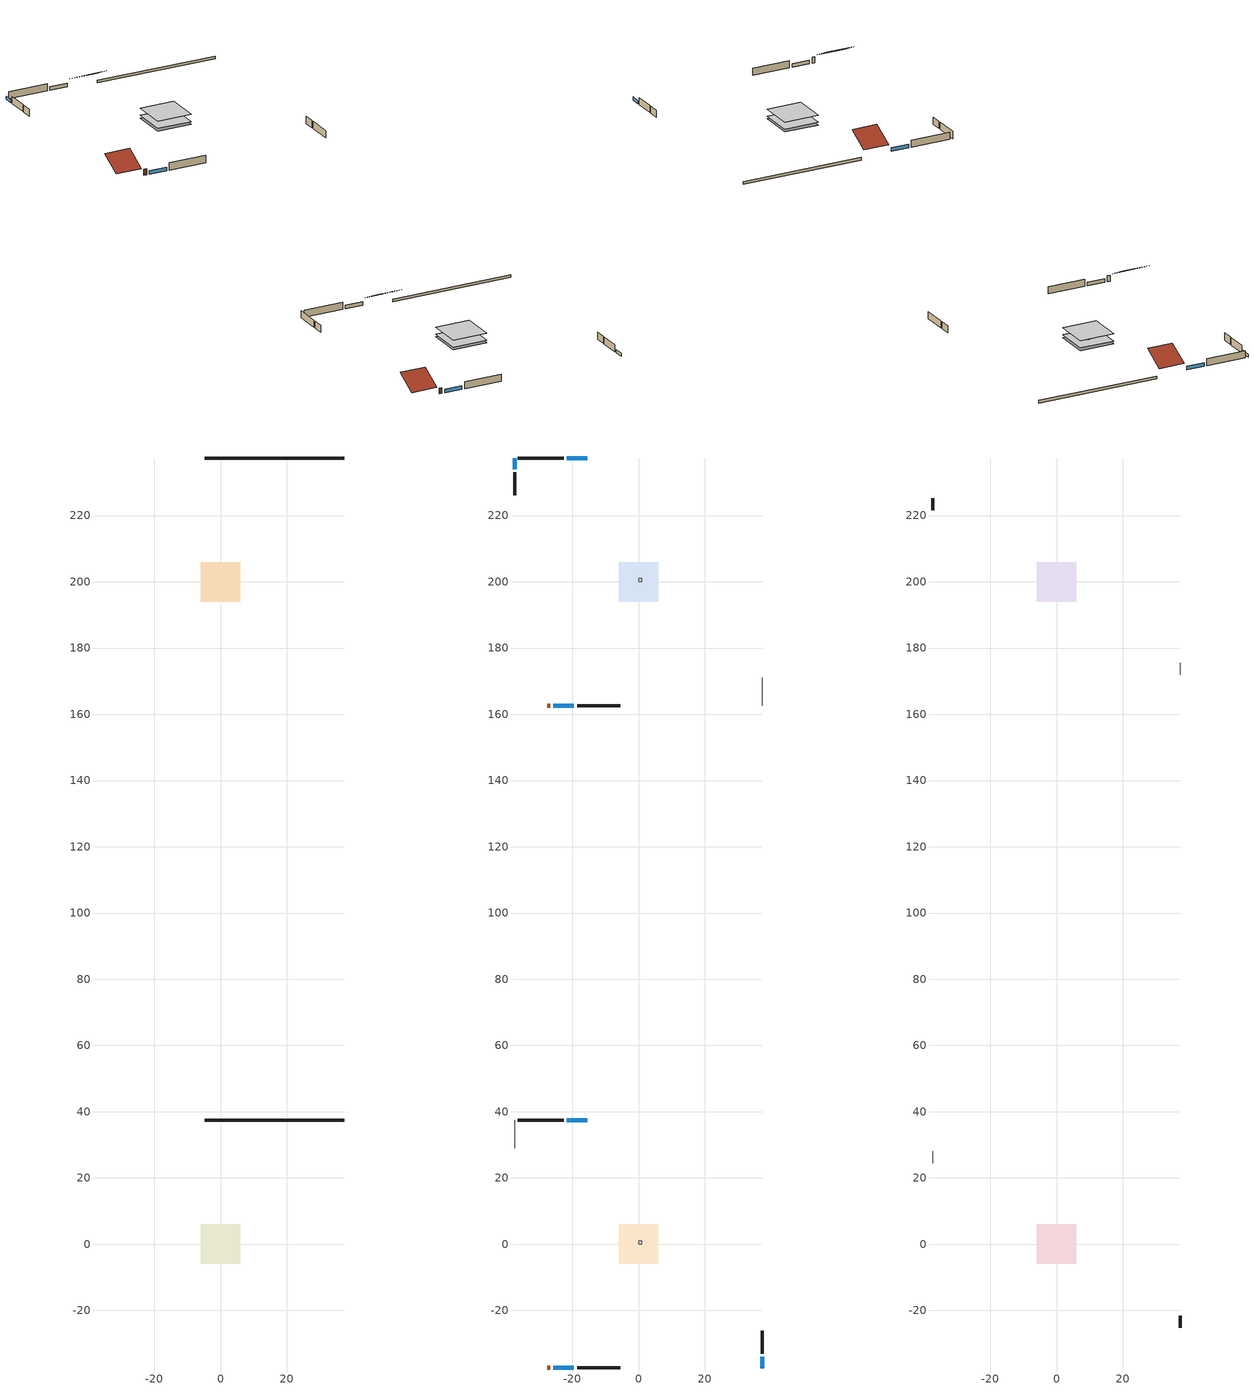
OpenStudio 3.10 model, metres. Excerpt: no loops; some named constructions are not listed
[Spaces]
unit1_crawlspace___unvented_1
 floor foundation (unit1_Slab1_construction): -5.95,-5.95 -5.95,5.95 5.95,5.95 5.95,-5.95 z-0.91
 wall foundation (unit1_FoundationWall1_construction): 37.38,37.38 -4.73,37.38 z-0.91:0
unit2_crawlspace___unvented_1
 floor foundation (unit2_Slab1_2_construction): -5.95,194.05 -5.95,205.95 5.95,205.95 5.95,194.05 z-0.91
 wall foundation (unit2_FoundationWall1_2_construction): 37.38,237.38 -4.73,237.38 z-0.91:0
unit1_central_ac_and_furnace_airloop_ret_air_space
 floor adiabatic (unit1_AdiabaticConst): 0,0 0,1 1,1 1,0 z0
 wall adiabatic (unit1_AdiabaticConst): 0,0 1,0 1,1 0,1 0,0 z0:1
 ceiling adiabatic (unit1_AdiabaticConst): 1,0 1,1 0,1 0,0 z1
unit1_conditioned_space_1
 floor to unit1_crawlspace___unvented_1 (unit1_Floor1_construction): -5.96,-5.96 -5.96,5.96 5.96,5.96 5.96,-5.96 z0
 wall outside (unit1_AdiabaticWallConstruction_1): -27.55,-37.38 -26.63,-37.38 z0:2.03
 wall outside (unit1_AdiabaticWallConstruction): -25.71,-37.38 -19.48,-37.38 / -15.49,37.38 -21.71,37.38 z0:1.19; 37.38,-37.38 37.38,-34.01 z0:1.1
 wall outside (unit1_Wall3_construction): -18.56,-37.38 -5.51,-37.38 z0:2.44
 wall outside (unit1_Wall2_construction): 37.38,-33.08 37.38,-26.18 z0:2.44
 wall outside (unit1_Wall1_construction): -22.64,37.38 -36.45,37.38 z0:2.44
 wall adiabatic (unit1_Wall4_construction): -37.38,37.38 -37.38,28.96 z0:2.44
 window (unit1_WindowConstruction_2): -25.71,-37.38 -19.49,-37.38 z0:1.19
 window (unit1_WindowConstruction_1): 37.38,-37.38 37.38,-34.01 z0:1.1
 window (unit1_WindowConstruction): -15.49,37.38 -21.71,37.38 z0:1.19
 door (unit1_Door): -27.55,-37.38 -26.64,-37.38 z0:2.03
unit2_central_ac_and_furnace_airloop_ret_air_space
 floor adiabatic (unit2_AdiabaticConst): 0,200 0,201 1,201 1,200 z0
 wall adiabatic (unit2_AdiabaticConst): 0,200 1,200 1,201 0,201 0,200 z0:1
 ceiling adiabatic (unit2_AdiabaticConst): 1,200 1,201 0,201 0,200 z1
unit2_conditioned_space_1
 floor to unit2_crawlspace___unvented_1 (unit2_Floor1_2_construction): -5.96,194.04 -5.96,205.96 5.96,205.96 5.96,194.04 z0
 wall outside (unit2_AdiabaticWallConstruction_1): -27.55,162.62 -26.63,162.62 z0:2.03
 wall outside (unit2_AdiabaticWallConstruction): -37.38,237.38 -37.38,234.01 z0:1.1; -25.71,162.62 -19.48,162.62 / -15.49,237.38 -21.71,237.38 z0:1.19
 wall outside (unit2_Wall4_2_construction): -37.38,233.08 -37.38,226.18 z0:2.44
 wall outside (unit2_Wall3_2_construction): -18.56,162.62 -5.51,162.62 z0:2.44
 wall outside (unit2_Wall1_2_construction): -22.64,237.38 -36.45,237.38 z0:2.44
 wall adiabatic (unit2_Wall2_2_construction): 37.38,162.62 37.38,171.04 z0:2.44
 window (unit2_WindowConstruction_2): -37.38,237.38 -37.38,234.01 z0:1.1
 window (unit2_WindowConstruction_1): -25.71,162.62 -19.49,162.62 z0:1.19
 window (unit2_WindowConstruction): -15.49,237.38 -21.71,237.38 z0:1.19
 door (unit2_Door): -27.55,162.62 -26.64,162.62 z0:2.03
unit1_attic___vented_1
 floor to unit1_conditioned_space_1 (unit1_Floor2_construction_Reversed): -5.96,-5.96 -5.96,5.96 5.96,5.96 5.96,-5.96 z2.44
 wall outside (unit1_Wall6_construction): 37.38,-25.25 37.38,-21.61 z0:2.44
 wall adiabatic (unit1_Wall5_construction): -37.38,28.03 -37.38,24.4 z0:2.44
 roof outside (unit1_Roof2_construction): -28.48,-37.38,2.44 -28.48,-29.42,6.42 -37.38,-29.42,6.42 -37.38,-37.38,2.44
 roof outside (unit1_Roof1_construction): -14.56,37.38,2.44 -14.56,29.42,6.42 -5.66,29.42,6.42 -5.66,37.38,2.44
unit2_attic___vented_1
 floor to unit2_conditioned_space_1 (unit2_Floor2_2_construction_Reversed): -5.96,194.04 -5.96,205.96 5.96,205.96 5.96,194.04 z2.44
 wall outside (unit2_Wall5_2_construction): -37.38,225.25 -37.38,221.61 z0:2.44
 wall adiabatic (unit2_Wall6_2_construction): 37.38,171.97 37.38,175.6 z0:2.44
 roof outside (unit2_Roof2_2_construction): -28.48,162.62,2.44 -28.48,170.58,6.42 -37.38,170.58,6.42 -37.38,162.62,2.44
 roof outside (unit2_Roof1_2_construction): -14.56,237.38,2.44 -14.56,229.42,6.42 -5.66,229.42,6.42 -5.66,237.38,2.44
[Construction]
unit1_Floor2_construction: unit1_ceiling_loosefill_ins, unit1_ceiling_stud_and_cavity, unit1_gypsum_board
unit1_Floor1_construction_Reversed: unit1_floor_covering, unit1_osb_sheathing_0_75_in_, unit1_floor_rigid_ins, unit1_floor_stud_and_cavity
unit2_Floor2_2_construction: unit2_ceiling_loosefill_ins, unit2_ceiling_stud_and_cavity, unit2_gypsum_board
unit2_Floor1_2_construction_Reversed: unit2_floor_covering, unit2_osb_sheathing_0_75_in_, unit2_floor_rigid_ins, unit2_floor_stud_and_cavity
[Material] Roughness=Rough; Thermal Absorptance=0.9
Name | Thickness {m} | Conductivity {W/m-K} | Density {kg/m3} | Specific Heat {J/kg-K} | Solar Absorptance | Visible Absorptance
unit1_ceiling_stud_and_cavity; unit2_ceiling_stud_and_cavity | 0.1397 | 0.0824711 | 65.682 | 1177.47 | 0.7 | 0.7
unit1_ceiling_loosefill_ins; unit2_ceiling_loosefill_ins | 0.169333 | 0.0480833 | 16.02 | 1046.75 | 0.7 | 0.7
unit1_floor_covering; unit2_floor_covering | 0.0127 | 0.0433444 | 54.468 | 1339.84 | 0.6 | 0.6
unit1_osb_sheathing_0_75_in_; unit2_osb_sheathing_0_75_in_ | 0.01905 | 0.115458 | 512.64 | 1214.23 | 0.7 | 0.7
unit1_floor_rigid_ins; unit2_floor_rigid_ins | 0.103632 | 0.029427 | 32.04 | 1214.23 | 0.7 | 0.7
unit1_floor_stud_and_cavity; unit2_floor_stud_and_cavity | 0.1397 | 0.21683 | 92.3553 | 1139.71 | 0.7 | 0.7
unit1_gypsum_board; unit2_gypsum_board | 0.0127 | 0.160291 | 801 | 837.4 | 0.6 | 0.6
[EnergyManagementSystem:Subroutine]
unit1_central_ac_and_furnace_airloop_0_duct_subroutine: Set AH_MFR = unit1_central_ac_and_furnace_airloop_AH_MFR / 1; If AH_MFR > 0; Set AH_Tout = unit1_central_ac_and_furnace_airloop_AH_Tout; Set AH_Wout = unit1_central_ac_and_furnace_airloop_AH_Wout; Set RA_T = unit1_central_ac_and_furnace_airloop_RA_T; Set RA_W = unit1_central_ac_and_furnace_airloop_Ra_W; Set Fan_RTF = unit1_central_ac_and_furnace_airloop_Fan_RTF; Set DZ_T = unit1_central_ac_and_furnace_airloop_0_DZ_T; Set DZ_W = unit1_central_ac_and_furnace_airloop_0_DZ_W; Set AH_VFR = unit1_central_ac_and_furnace_airloop_AH_VFR / 1; Set h_SA = (@HFnTdbW AH_Tout AH_Wout); Set h_RA = (@HFnTdbW RA_T RA_W); Set h_fg = (@HfgAirFnWTdb AH_Wout AH_Tout); Set h_DZ = (@HFnTdbW DZ_T DZ_W); Set air_cp = 1006.0; Set f_sup = 0.1; Set f_ret = 0.1; Set sup_lk_mfr = f_sup * AH_MFR; Set ret_lk_mfr = f_ret * AH_MFR; Set SupTotLkToCond = sup_lk_mfr*(h_RA - h_SA); Set SupLatLkToCond = sup_lk_mfr*h_fg*(RA_W-AH_Wout); Set SupSensLkToCond = SupTotLkToCond-SupLatLkToCond; Set supply_ua = 127.931; Set eTm = 0-((Fan_RTF/(AH_MFR*air_cp))*supply_ua); Set t_sup = DZ_T+((AH_Tout-DZ_T)*(@Exp eTm)); Set SupCondToCond = AH_MFR*air_cp*(t_sup-AH_Tout); Set SupCondToDZ = 0-SupCondToCond; Set return_ua = 23.691; Set eTm = 0-((Fan_RTF/(AH_MFR*air_cp))*return_ua); Set t_ret = DZ_T+((RA_T-DZ_T)*(@Exp eTm)); Set RetCondToRP = AH_MFR*air_cp*(t_ret-RA_T); Set RetCondToDZ = 0-RetCondToRP; Set RetLatLkToRP = 0; Set RetSensLkToRP = ret_lk_mfr*air_cp*(DZ_T-RA_T); Set SupTotLkToDZ = sup_lk_mfr*(h_SA-h_DZ); Set SupLatLkToDZ = sup_lk_mfr*h_fg*(AH_Wout-DZ_W); Set SupSensLkToDZ = SupTotLkToDZ-SupLatLkToDZ; Set FracOutsideToCond = 0.0; Set FracOutsideToDZ = 0.0; Set FracCondToOutside = 0.0; Set FracDZToOutside = 0.0; Set FracDZToCond = 0.0; Set FracCondToDZ = 0.0; Set lk_imbal_vfr = @ABS(f_sup - f_ret) * AH_VFR; Set ImbalLkCondToDZ = lk_imbal_vfr * FracCondToDZ; Set ImbalLkDZToCond = lk_imbal_vfr * FracDZToCond; Set ImbalLkOutsideToCond = lk_imbal_vfr * FracOutsideToCond; Set ImbalLkOutsideToDZ = lk_imbal_vfr * FracOutsideToDZ; Set ImbalLkCondToOutside = lk_imbal_vfr * FracCondToOutside; Set ImbalLkDZToOutside = lk_imbal_vfr * FracDZToOutside; Else; Set SupLatLkToCond = 0; Set SupSensLkToCond = 0; Set SupCondToCond = 0; Set RetCondToRP = 0; Set RetLatLkToRP = 0; Set RetSensLkToRP = 0; Set RetCondToDZ = 0; Set SupCondToDZ = 0; Set SupLatLkToDZ = 0; Set SupSensLkToDZ = 0; Set ImbalLkCondToDZ = 0; Set ImbalLkDZToCond = 0; Set ImbalLkOutsideToCond = 0; Set ImbalLkOutsideToDZ = 0; Set ImbalLkCondToOutside = 0; Set ImbalLkDZToOutside = 0; EndIf; Set unit1_central_ac_and_furnace_airloop_0_SupLatLkToCond = SupLatLkToCond; Set unit1_central_ac_and_furnace_airloop_0_SupSensLkToCond = SupSensLkToCond; Set unit1_central_ac_and_furnace_airloop_0_SupCondToLv = SupCondToCond; Set unit1_central_ac_and_furnace_airloop_0_RetCondToRP = RetCondToRP; Set unit1_central_ac_and_furnace_airloop_0_RetLatLkToRP = RetLatLkToRP; Set unit1_central_ac_and_furnace_airloop_0_RetSensLkToRP = RetSensLkToRP; Set unit1_central_ac_and_furnace_airloop_0_RetCondToDZ = RetCondToDZ; Set unit1_central_ac_and_furnace_airloop_0_SupCondToDZ = SupCondToDZ; Set unit1_central_ac_and_furnace_airloop_0_SupLatLkToDZ = SupLatLkToDZ; Set unit1_central_ac_and_furnace_airloop_0_SupSensLkToDZ = SupSensLkToDZ; Set unit1_central_ac_and_furnace_airloop_0_ZoneMixCondToDZ = ImbalLkCondToDZ; Set unit1_central_ac_and_furnace_airloop_0_ZoneMixDZToCond = ImbalLkDZToCond; Set unit1_central_ac_and_furnace_airloop_0_DuctImbalLkSupFanEquivCond = ImbalLkCondToOutside; Set unit1_central_ac_and_furnace_airloop_0_DuctImbalLkExhFanEquivCond = ImbalLkOutsideToCond; Set unit1_central_ac_and_furnace_airloop_0_DuctImbalLkSupFanEquivDZ = ImbalLkDZToOutside; Set unit1_central_ac_and_furnace_airloop_0_DuctImbalLkExhFanEquivDZ = ImbalLkOutsideToDZ
unit2_central_ac_and_furnace_airloop_0_duct_subroutine: Set AH_MFR = unit2_central_ac_and_furnace_airloop_AH_MFR / 1; If AH_MFR > 0; Set AH_Tout = unit2_central_ac_and_furnace_airloop_AH_Tout; Set AH_Wout = unit2_central_ac_and_furnace_airloop_AH_Wout; Set RA_T = unit2_central_ac_and_furnace_airloop_RA_T; Set RA_W = unit2_central_ac_and_furnace_airloop_Ra_W; Set Fan_RTF = unit2_central_ac_and_furnace_airloop_Fan_RTF; Set DZ_T = unit2_central_ac_and_furnace_airloop_0_DZ_T; Set DZ_W = unit2_central_ac_and_furnace_airloop_0_DZ_W; Set AH_VFR = unit2_central_ac_and_furnace_airloop_AH_VFR / 1; Set h_SA = (@HFnTdbW AH_Tout AH_Wout); Set h_RA = (@HFnTdbW RA_T RA_W); Set h_fg = (@HfgAirFnWTdb AH_Wout AH_Tout); Set h_DZ = (@HFnTdbW DZ_T DZ_W); Set air_cp = 1006.0; Set f_sup = 0.1; Set f_ret = 0.1; Set sup_lk_mfr = f_sup * AH_MFR; Set ret_lk_mfr = f_ret * AH_MFR; Set SupTotLkToCond = sup_lk_mfr*(h_RA - h_SA); Set SupLatLkToCond = sup_lk_mfr*h_fg*(RA_W-AH_Wout); Set SupSensLkToCond = SupTotLkToCond-SupLatLkToCond; Set supply_ua = 127.931; Set eTm = 0-((Fan_RTF/(AH_MFR*air_cp))*supply_ua); Set t_sup = DZ_T+((AH_Tout-DZ_T)*(@Exp eTm)); Set SupCondToCond = AH_MFR*air_cp*(t_sup-AH_Tout); Set SupCondToDZ = 0-SupCondToCond; Set return_ua = 23.691; Set eTm = 0-((Fan_RTF/(AH_MFR*air_cp))*return_ua); Set t_ret = DZ_T+((RA_T-DZ_T)*(@Exp eTm)); Set RetCondToRP = AH_MFR*air_cp*(t_ret-RA_T); Set RetCondToDZ = 0-RetCondToRP; Set RetLatLkToRP = 0; Set RetSensLkToRP = ret_lk_mfr*air_cp*(DZ_T-RA_T); Set SupTotLkToDZ = sup_lk_mfr*(h_SA-h_DZ); Set SupLatLkToDZ = sup_lk_mfr*h_fg*(AH_Wout-DZ_W); Set SupSensLkToDZ = SupTotLkToDZ-SupLatLkToDZ; Set FracOutsideToCond = 0.0; Set FracOutsideToDZ = 0.0; Set FracCondToOutside = 0.0; Set FracDZToOutside = 0.0; Set FracDZToCond = 0.0; Set FracCondToDZ = 0.0; Set lk_imbal_vfr = @ABS(f_sup - f_ret) * AH_VFR; Set ImbalLkCondToDZ = lk_imbal_vfr * FracCondToDZ; Set ImbalLkDZToCond = lk_imbal_vfr * FracDZToCond; Set ImbalLkOutsideToCond = lk_imbal_vfr * FracOutsideToCond; Set ImbalLkOutsideToDZ = lk_imbal_vfr * FracOutsideToDZ; Set ImbalLkCondToOutside = lk_imbal_vfr * FracCondToOutside; Set ImbalLkDZToOutside = lk_imbal_vfr * FracDZToOutside; Else; Set SupLatLkToCond = 0; Set SupSensLkToCond = 0; Set SupCondToCond = 0; Set RetCondToRP = 0; Set RetLatLkToRP = 0; Set RetSensLkToRP = 0; Set RetCondToDZ = 0; Set SupCondToDZ = 0; Set SupLatLkToDZ = 0; Set SupSensLkToDZ = 0; Set ImbalLkCondToDZ = 0; Set ImbalLkDZToCond = 0; Set ImbalLkOutsideToCond = 0; Set ImbalLkOutsideToDZ = 0; Set ImbalLkCondToOutside = 0; Set ImbalLkDZToOutside = 0; EndIf; Set unit2_central_ac_and_furnace_airloop_0_SupLatLkToCond = SupLatLkToCond; Set unit2_central_ac_and_furnace_airloop_0_SupSensLkToCond = SupSensLkToCond; Set unit2_central_ac_and_furnace_airloop_0_SupCondToLv = SupCondToCond; Set unit2_central_ac_and_furnace_airloop_0_RetCondToRP = RetCondToRP; Set unit2_central_ac_and_furnace_airloop_0_RetLatLkToRP = RetLatLkToRP; Set unit2_central_ac_and_furnace_airloop_0_RetSensLkToRP = RetSensLkToRP; Set unit2_central_ac_and_furnace_airloop_0_RetCondToDZ = RetCondToDZ; Set unit2_central_ac_and_furnace_airloop_0_SupCondToDZ = SupCondToDZ; Set unit2_central_ac_and_furnace_airloop_0_SupLatLkToDZ = SupLatLkToDZ; Set unit2_central_ac_and_furnace_airloop_0_SupSensLkToDZ = SupSensLkToDZ; Set unit2_central_ac_and_furnace_airloop_0_ZoneMixCondToDZ = ImbalLkCondToDZ; Set unit2_central_ac_and_furnace_airloop_0_ZoneMixDZToCond = ImbalLkDZToCond; Set unit2_central_ac_and_furnace_airloop_0_DuctImbalLkSupFanEquivCond = ImbalLkCondToOutside; Set unit2_central_ac_and_furnace_airloop_0_DuctImbalLkExhFanEquivCond = ImbalLkOutsideToCond; Set unit2_central_ac_and_furnace_airloop_0_DuctImbalLkSupFanEquivDZ = ImbalLkDZToOutside; Set unit2_central_ac_and_furnace_airloop_0_DuctImbalLkExhFanEquivDZ = ImbalLkOutsideToDZ
[Schedule:Day]
unit1_natural_vent_schedule_day; unit1_cooling_season_schedule_day_1; unit2_natural_vent_schedule_day; unit2_cooling_season_schedule_day_1: 24, 0, 1
unit1_natural_vent_schedule_default_day; unit1_cooling_season_schedule_day_2; unit1_cooling_season_schedule_day; unit1_cooling_season_schedule_default_day; unit2_natural_vent_schedule_default_day; unit2_cooling_season_schedule_day_2; unit2_cooling_season_schedule_day; unit2_cooling_season_schedule_default_day: 24, 0, 0
unit1_exterior_lighting_schedule_day_8; unit2_exterior_lighting_schedule_day_8: 1, 0, 0.466667, 3, 0, 0.431667, 5, 0, 0.408333, 6, 0, 0.455, 7, 0, 0.513333, 8, 0, 0.478333, 9, 0, 0.361667, 10, 0, 0.291667, 12, 0, 0.28, 13, 0, 0.291667, 14, 0, 0.326667, 15, 0, 0.35, 16, 0, 0.408333, 17, 0, 0.513333, 18, 0, 0.653333, 19, 0, 0.746667, 20, 0, 0.793333, 21, 0, 0.816667, 22, 0, 0.758333, 23, 0, 0.653333, 24, 0, 0.548333
unit1_exterior_lighting_schedule_day_7; unit2_exterior_lighting_schedule_day_7: 1, 0, 0.419048, 3, 0, 0.387619, 5, 0, 0.366667, 6, 0, 0.408571, 7, 0, 0.460952, 8, 0, 0.429524, 9, 0, 0.324762, 10, 0, 0.261905, 12, 0, 0.251429, 13, 0, 0.261905, 14, 0, 0.293333, 15, 0, 0.314286, 16, 0, 0.366667, 17, 0, 0.460952, 18, 0, 0.586667, 19, 0, 0.670476, 20, 0, 0.712381, 21, 0, 0.733333, 22, 0, 0.680952, 23, 0, 0.586667, 24, 0, 0.492381
unit1_exterior_lighting_schedule_day_6; unit2_exterior_lighting_schedule_day_6: 1, 0, 0.390476, 3, 0, 0.36119, 5, 0, 0.341667, 6, 0, 0.380714, 7, 0, 0.429524, 8, 0, 0.400238, 9, 0, 0.302619, 10, 0, 0.244048, 12, 0, 0.234286, 13, 0, 0.244048, 14, 0, 0.273333, 15, 0, 0.292857, 16, 0, 0.341667, 17, 0, 0.429524, 18, 0, 0.546667, 19, 0, 0.624762, 20, 0, 0.66381, 21, 0, 0.683333, 22, 0, 0.634524, 23, 0, 0.546667, 24, 0, 0.45881
unit1_exterior_lighting_schedule_day_5; unit2_exterior_lighting_schedule_day_5: 1, 0, 0.380952, 3, 0, 0.352381, 5, 0, 0.333333, 6, 0, 0.371429, 7, 0, 0.419048, 8, 0, 0.390476, 9, 0, 0.295238, 10, 0, 0.238095, 12, 0, 0.228571, 13, 0, 0.238095, 14, 0, 0.266667, 15, 0, 0.285714, 16, 0, 0.333333, 17, 0, 0.419048, 18, 0, 0.533333, 19, 0, 0.609524, 20, 0, 0.647619, 21, 0, 0.666667, 22, 0, 0.619048, 23, 0, 0.533333, 24, 0, 0.447619
unit1_exterior_lighting_schedule_day_4; unit2_exterior_lighting_schedule_day_4: 1, 0, 0.4, 3, 0, 0.37, 5, 0, 0.35, 6, 0, 0.39, 7, 0, 0.44, 8, 0, 0.41, 9, 0, 0.31, 10, 0, 0.25, 12, 0, 0.24, 13, 0, 0.25, 14, 0, 0.28, 15, 0, 0.3, 16, 0, 0.35, 17, 0, 0.44, 18, 0, 0.56, 19, 0, 0.64, 20, 0, 0.68, 21, 0, 0.7, 22, 0, 0.65, 23, 0, 0.56, 24, 0, 0.47
unit1_exterior_lighting_schedule_day_3; unit2_exterior_lighting_schedule_day_3: 1, 0, 0.442857, 3, 0, 0.409643, 5, 0, 0.3875, 6, 0, 0.431786, 7, 0, 0.487143, 8, 0, 0.453929, 9, 0, 0.343214, 10, 0, 0.276786, 12, 0, 0.265714, 13, 0, 0.276786, 14, 0, 0.31, 15, 0, 0.332143, 16, 0, 0.3875, 17, 0, 0.487143, 18, 0, 0.62, 19, 0, 0.708571, 20, 0, 0.752857, 21, 0, 0.775, 22, 0, 0.719643, 23, 0, 0.62, 24, 0, 0.520357
unit1_exterior_lighting_schedule_day_2; unit2_exterior_lighting_schedule_day_2: 1, 0, 0.485714, 3, 0, 0.449286, 5, 0, 0.425, 6, 0, 0.473571, 7, 0, 0.534286, 8, 0, 0.497857, 9, 0, 0.376429, 10, 0, 0.303571, 12, 0, 0.291429, 13, 0, 0.303571, 14, 0, 0.34, 15, 0, 0.364286, 16, 0, 0.425, 17, 0, 0.534286, 18, 0, 0.68, 19, 0, 0.777143, 20, 0, 0.825714, 21, 0, 0.85, 22, 0, 0.789286, 23, 0, 0.68, 24, 0, 0.570714
unit1_exterior_lighting_schedule_day_1; unit2_exterior_lighting_schedule_day_1: 1, 0, 0.528571, 3, 0, 0.488929, 5, 0, 0.4625, 6, 0, 0.515357, 7, 0, 0.581429, 8, 0, 0.541786, 9, 0, 0.409643, 10, 0, 0.330357, 12, 0, 0.317143, 13, 0, 0.330357, 14, 0, 0.37, 15, 0, 0.396429, 16, 0, 0.4625, 17, 0, 0.581429, 18, 0, 0.74, 19, 0, 0.845714, 20, 0, 0.898571, 21, 0, 0.925, 22, 0, 0.858929, 23, 0, 0.74, 24, 0, 0.621071
unit1_exterior_lighting_schedule_day; unit2_exterior_lighting_schedule_day: 1, 0, 0.566667, 3, 0, 0.524167, 5, 0, 0.495833, 6, 0, 0.5525, 7, 0, 0.623333, 8, 0, 0.580833, 9, 0, 0.439167, 10, 0, 0.354167, 12, 0, 0.34, 13, 0, 0.354167, 14, 0, 0.396667, 15, 0, 0.425, 16, 0, 0.495833, 17, 0, 0.623333, 18, 0, 0.793333, 19, 0, 0.906667, 20, 0, 0.963333, 21, 0, 0.991667, 22, 0, 0.920833, 23, 0, 0.793333, 24, 0, 0.665833
unit1_cooling_setpoint_day; unit2_cooling_setpoint_day: 24, 0, 25.5556
unit1_heating_setpoint_day; unit2_heating_setpoint_day: 24, 0, 20
unit2_exterior_lighting_schedule_day_11: 1, 0, 0.571429, 3, 0, 0.528571, 5, 0, 0.5, 6, 0, 0.557143, 7, 0, 0.628571, 8, 0, 0.585714, 9, 0, 0.442857, 10, 0, 0.357143, 12, 0, 0.342857, 13, 0, 0.357143, 14, 0, 0.4, 15, 0, 0.428571, 16, 0, 0.5, 17, 0, 0.628571, 18, 0, 0.8, 19, 0, 0.914286, 20, 0, 0.971429, 21, 0, 1, 22, 0, 0.928571, 23, 0, 0.8, 24, 0, 0.671429
unit2_exterior_lighting_schedule_day_10: 1, 0, 0.552381, 3, 0, 0.510952, 5, 0, 0.483333, 6, 0, 0.538571, 7, 0, 0.607619, 8, 0, 0.56619, 9, 0, 0.428095, 10, 0, 0.345238, 12, 0, 0.331429, 13, 0, 0.345238, 14, 0, 0.386667, 15, 0, 0.414286, 16, 0, 0.483333, 17, 0, 0.607619, 18, 0, 0.773333, 19, 0, 0.88381, 20, 0, 0.939048, 21, 0, 0.966667, 22, 0, 0.897619, 23, 0, 0.773333, 24, 0, 0.649048
unit2_exterior_lighting_schedule_day_9: 1, 0, 0.509524, 3, 0, 0.47131, 5, 0, 0.445833, 6, 0, 0.496786, 7, 0, 0.560476, 8, 0, 0.522262, 9, 0, 0.394881, 10, 0, 0.318452, 12, 0, 0.305714, 13, 0, 0.318452, 14, 0, 0.356667, 15, 0, 0.382143, 16, 0, 0.445833, 17, 0, 0.560476, 18, 0, 0.713333, 19, 0, 0.815238, 20, 0, 0.86619, 21, 0, 0.891667, 22, 0, 0.827976, 23, 0, 0.713333, 24, 0, 0.59869
[Schedule:Rule] Apply Monday=Yes; Apply Wednesday=Yes; Apply Friday=Yes; Date Specification Type=DateRange; Start Day=1
Name | Schedule Ruleset | Rule Order | Day Schedule | Apply Sunday | Apply Tuesday | Apply Thursday | Apply Saturday | Start Month | End Month | End Day
unit1_natural_vent_schedule_rule | unit1_natural_vent_schedule | 0 | unit1_natural_vent_schedule_day | No | No | No | No | 1 | 12 | 31
unit1_cooling_season_schedule_allday_rule_2 | unit1_cooling_season_schedule | 0 | unit1_cooling_season_schedule_day_2 | Yes | Yes | Yes | Yes | 10 | 12 | 31
unit1_cooling_season_schedule_allday_rule_1 | unit1_cooling_season_schedule | 1 | unit1_cooling_season_schedule_day_1 | Yes | Yes | Yes | Yes | 6 | 9 | 30
unit1_cooling_season_schedule_allday_rule | unit1_cooling_season_schedule | 2 | unit1_cooling_season_schedule_day | Yes | Yes | Yes | Yes | 1 | 5 | 31
unit2_natural_vent_schedule_rule | unit2_natural_vent_schedule | 0 | unit2_natural_vent_schedule_day | No | No | No | No | 1 | 12 | 31
unit2_cooling_season_schedule_allday_rule_2 | unit2_cooling_season_schedule | 0 | unit2_cooling_season_schedule_day_2 | Yes | Yes | Yes | Yes | 10 | 12 | 31
unit2_cooling_season_schedule_allday_rule_1 | unit2_cooling_season_schedule | 1 | unit2_cooling_season_schedule_day_1 | Yes | Yes | Yes | Yes | 6 | 9 | 30
unit2_cooling_season_schedule_allday_rule | unit2_cooling_season_schedule | 2 | unit2_cooling_season_schedule_day | Yes | Yes | Yes | Yes | 1 | 5 | 31
[Schedule:Ruleset]
Name | Default Day Schedule
unit1_cooling_season_schedule | unit1_cooling_season_schedule_default_day
unit1_natural_vent_schedule | unit1_natural_vent_schedule_default_day
unit2_natural_vent_schedule | unit2_natural_vent_schedule_default_day
unit2_cooling_season_schedule | unit2_cooling_season_schedule_default_day
